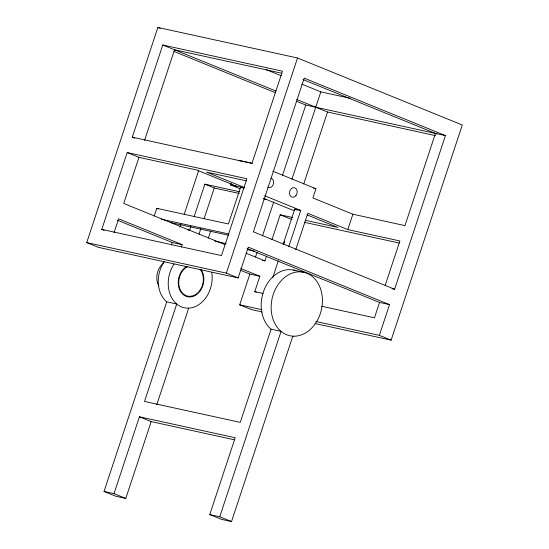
<?xml version="1.0" encoding="UTF-8"?>
<svg xmlns="http://www.w3.org/2000/svg" width="549" height="549" viewBox="0 0 549 549"><rect width="100%" height="100%" fill="white"/><g stroke="black" fill="none" stroke-linecap="round" stroke-linejoin="round"><path stroke-width="0.82" d="M315.805 321.46L379.359 335.364L389.522 304.626L248.306 247.18L238.142 277.918L98.491 247.373L86.721 242.589L157.872 27.45L297.524 57.995L462.279 125.014L391.128 340.147L315.03 323.505M101.778 229.4L127.19 152.567L246.892 178.748L221.48 255.58L101.778 229.4L104.132 230.36M132.275 137.202L162.765 44.997L282.467 71.178L251.97 163.382L132.275 137.202L134.629 138.156M114.082 232.57L118.632 218.818L182.179 244.669L181.383 247.071M236.626 186.241L196.617 169.964L138.959 157.35L123.71 203.453L224.918 244.621M144.579 140.372L174.534 49.787L281.678 73.216M154.255 216.011L156.801 208.325L228.418 223.992L240.613 187.113L242.967 188.067M171.412 244.895L172.208 242.486L182.179 244.669M179.907 227.265L180.985 224.019M184.21 214.268L198.717 170.389M190.949 226.215L189.618 230.264L187.95 229.901M194.161 216.512L204.859 184.162L239.865 191.814M234.457 439.804L151.188 421.591L125.783 498.423L115.805 496.241L104.035 491.458L166.745 301.84L166.018 301.209A27.862 21.665 -77.7 0 1 164.151 261.756M199.026 234.094L200.9 228.432M204.111 218.722L214.275 187.991L239.275 193.461M104.035 491.458L114.014 493.64L139.425 416.801L235.185 437.745L209.773 514.585L221.542 519.368L231.513 521.55L292.823 336.166M208.394 238.033L210.679 231.115M156.808 404.599L188.712 308.133M240.057 188.76L230.642 184.931L231.163 183.345M86.721 242.589L226.373 273.127L297.524 57.995M262.347 311.983L251.476 309.602L239.707 304.819L249.877 274.081L259.849 276.264L254.77 291.629L256.335 292.267M255.491 257.09L257.11 252.211M262.484 235.953L273.779 201.806M282.385 175.783L305.779 105.051L445.424 135.589L394.607 289.261L392.11 288.712M262.436 260.35L264.934 260.899L266.533 256.047M271.885 239.872L280.175 214.796L292.713 217.541M291.944 179.214L320.836 91.861L350.132 98.271M283.085 244.408L294.751 209.135L300.735 210.439L288.699 246.837M272.688 277.815L278.302 260.83M283.922 243.845L284.725 241.423M303.714 183.997L327.52 112.017L435.501 135.63M295.76 249.706L307.797 213.314L347.805 229.592L399.878 240.977L385.165 285.459M272.778 171.171L315.929 188.726L312.875 197.949L352.89 214.22L404.956 225.612L435.453 133.407M209.773 514.585L219.744 516.76L281.054 331.383L271.082 329.201L240.263 422.38L144.504 401.436L176.723 304.022L166.745 301.84M347.805 229.592L352.89 214.22M389.522 304.626L379.544 302.444L374.466 317.809L321.735 306.28M187.792 266.512L187.497 266.656A15.592 12.126 -77.7 0 0 179.928 275.77L179.688 276.49A15.592 12.126 -77.7 0 0 186.036 295.595A15.592 12.126 -77.7 0 0 202.162 286.015L202.409 285.295A15.592 12.126 -77.7 0 0 200.179 269.387M252.341 163.314L238.774 160.342L240.338 160.981M313.534 188.204L315.929 188.726M246.261 180.82L206.589 172.146L244.25 187.463M230.642 184.931L244.36 187.93M263.445 198.745L265.942 199.294M294.827 210.48L291.835 209.821L263.595 198.333M305.244 220.279L337.834 227.41L307.234 214.961M304.503 222.331L399.089 243.022M161.234 219.181L228.851 233.977M170.787 222.599L228.398 235.205M214.535 241.025L226.209 243.578M247.462 249.555L254.139 251.017M293.406 270.033L303.377 272.215M254.77 291.629L263.136 293.461M239.707 304.819L261.454 309.574M190.867 296.234L192.527 296.597M445.424 135.589L304.208 78.15L253.384 231.815L394.607 289.261M302.959 79.516L437.018 134.045M266.093 69.593L281.163 75.728M301.792 84.121L320.836 91.861M157.872 27.45L160.253 28.418M162.765 44.997L276.085 91.093M296.714 99.486L327.52 112.017M174.081 51.476L275.632 92.788M296.254 101.174L305.779 105.051M264.645 195.76L300.735 210.439M294.751 209.135L297.105 210.089M127.19 152.567L138.959 157.35M204.859 184.162L214.275 187.991M280.175 214.796L291.944 219.586M156.801 208.325L158.366 208.963M247.057 248.553L379.544 302.444M246.103 253.24L264.934 260.899M240.785 268.509L259.849 276.264M117.397 220.197L172.208 242.486M240.345 270.204L249.877 274.081M226.373 273.127L238.142 277.918M379.359 335.364L391.128 340.147M139.425 416.801L151.188 421.591M219.744 516.76L231.513 521.55M114.014 493.64L125.783 498.423M271.227 329.325L270.245 328.467A32.487 25.261 -77.7 0 1 264.687 288.575A32.487 25.261 -77.7 0 1 295.801 270.671M200.756 269.161A16.244 12.634 -77.7 0 1 203.006 285.075A16.244 12.634 -77.7 0 1 192.61 296.577L191.985 296.734A16.244 12.634 -77.7 0 1 180.937 292.075L180.559 291.492A16.244 12.634 -77.7 0 1 186.44 266.567M211.818 272.729A27.862 21.665 -77.7 0 1 188.787 308.133L187.71 308.154A27.862 21.665 -77.7 0 1 176.833 304.119L175.996 303.384A27.862 21.665 -77.7 0 1 174.129 263.939M270.973 178.137A4.872 3.788 -77.7 0 1 273.251 184.526A4.872 3.788 -77.7 0 1 267.617 187.106M158.853 285.967A15.592 12.126 -77.7 0 1 157.741 271.693L157.988 270.973A15.592 12.126 -77.7 0 1 163.863 262.889M293.887 336.208L292.638 336.16A32.487 25.261 -77.7 0 1 281.198 331.507L280.223 330.649A32.487 25.261 -77.7 0 1 283.565 278.336A32.487 25.261 -77.7 0 1 321.831 293.9A32.487 25.261 -77.7 0 1 293.887 336.208M295.925 195.65A4.872 3.788 -77.7 0 0 294.511 187.71A4.872 3.788 -77.7 0 0 289.577 193.955A4.872 3.788 -77.7 0 0 295.925 195.65"/></g></svg>
